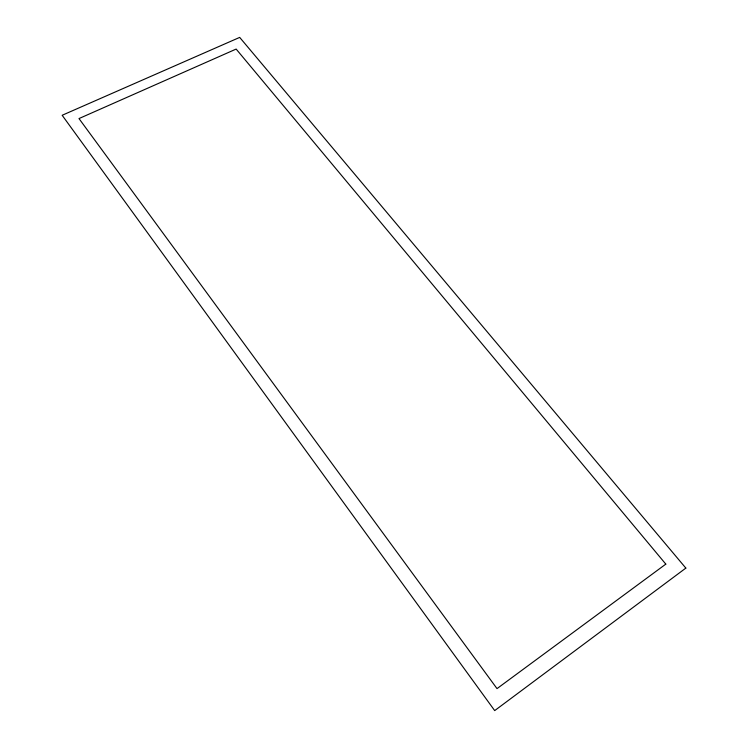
<?xml version="1.0" encoding="UTF-8"?>
<svg xmlns="http://www.w3.org/2000/svg" width="748" height="748" viewBox="0 0 748 748"><rect width="100%" height="100%" fill="white"/><g stroke="black" fill="none" stroke-linecap="round" stroke-linejoin="round"><path stroke-width="1.12" d="M685.841 568.097L494.69 710.6L62.159 115.276L239.687 37.4L685.841 568.097M665.814 564.123L497.018 688.618L78.989 118.567L236.144 49.069L665.814 564.123"/></g></svg>
